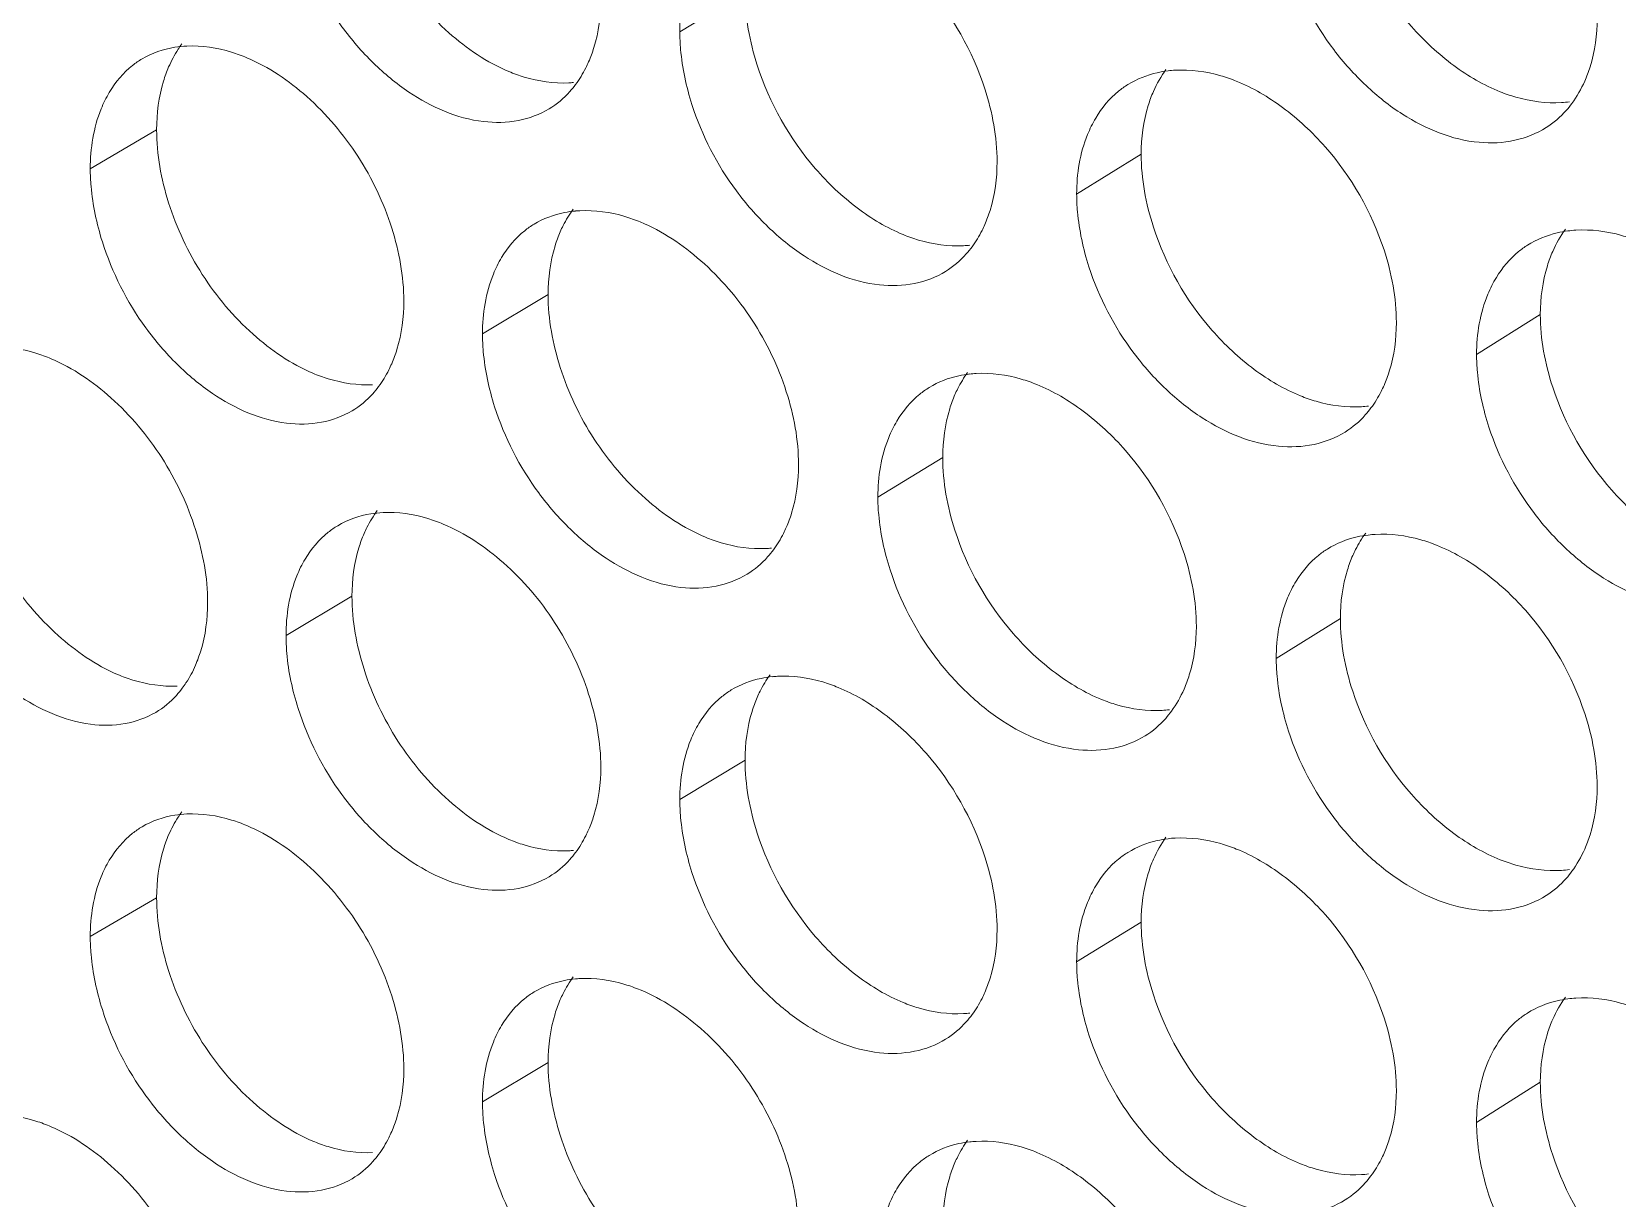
# Model space of a CAD drawing. Header units: millimetres. Extents: x 1177 to 4147, y 93 to 2194.
# Drawn here: x 2615.09 to 2631.35, y 960.98 to 972.95 of the extents above; entities that cross this region are included whole.
import ezdxf

# ---------------------------------------------------------------- set-up
doc = ezdxf.new("R2010")
doc.units = ezdxf.units.MM
doc.header["$LTSCALE"] = 0.1
doc.layers.get('0').update_dxf_attribs({"lineweight": 13})
doc.layers.add('标注', color=251, linetype='Continuous', lineweight=9)

# ---------------------------------------------------------------- blocks, each defined once
blk = doc.blocks.new('02')
at = {"layer": '标注'}
for p, q in [((4515.425, 981.77), (4514.47, 981.191)), ((4506.808, 979.755), (4505.836, 979.184)), ((4506.808, 979.755), (4505.836, 979.184)), ((4521.226, 979.396), (4520.281, 978.814)), ((4512.541, 977.341), (4511.58, 976.765)), ((4512.541, 977.341), (4511.58, 976.765)), ((4527.071, 977.05), (4526.138, 976.463)), ((4518.32, 974.954), (4517.37, 974.374)), ((4518.32, 974.954), (4517.37, 974.374)), ((4509.669, 972.92), (4508.703, 972.346)), ((4524.143, 972.595), (4523.204, 972.01)), ((4524.143, 972.595), (4523.204, 972.01)), ((4515.425, 970.52), (4514.47, 969.941)), ((4506.808, 968.505), (4505.836, 967.934)), ((4521.226, 968.146), (4520.281, 967.564)), ((4512.541, 966.091), (4511.58, 965.515)), ((4527.071, 965.8), (4526.138, 965.213))]:
    blk.add_line(p, q, dxfattribs=at)
for centre, radius, start, end in [((4521.82, 978.951), 1.68, 93.2591, 96.8777), ((4512.763, 982.08), 1.64, 272.8765, 275.2009), ((4527.279, 981.84), 1.689, 273.4759, 277.4824), ((4513.09, 976.918), 1.654, 92.9003, 95.1818), ((4513.09, 976.918), 1.654, 92.9003, 95.1818), ((4527.696, 976.584), 1.703, 93.4995, 97.4403), ((4518.536, 979.711), 1.657, 273.1165, 276.3409), ((4518.899, 974.516), 1.671, 93.1402, 96.3143), ((4518.899, 974.516), 1.671, 93.1402, 96.3143), ((4524.353, 977.376), 1.681, 273.3584, 276.8634), ((4524.753, 972.135), 1.695, 93.382, 96.8256), ((4524.753, 972.135), 1.695, 93.382, 96.8256), ((4515.644, 975.267), 1.649, 272.9969, 275.7719), ((4515.644, 975.267), 1.649, 272.9969, 275.7719), ((4515.989, 970.089), 1.662, 93.0207, 95.749), ((4521.439, 972.912), 1.666, 273.2354, 276.9082), ((4521.439, 972.912), 1.666, 273.2354, 276.9082), ((4512.763, 970.83), 1.64, 272.8765, 275.2009), ((4521.82, 967.701), 1.68, 93.2591, 96.8777), ((4527.279, 970.59), 1.689, 273.4759, 277.4824), ((4527.279, 970.59), 1.689, 273.4759, 277.4824), ((4513.09, 965.668), 1.654, 92.9003, 95.1818), ((4527.696, 965.334), 1.703, 93.4995, 97.4403), ((4518.536, 968.461), 1.657, 273.1165, 276.3409), ((4518.899, 963.266), 1.671, 93.1402, 96.3143), ((4524.353, 966.126), 1.681, 273.3584, 276.8634)]:
    blk.add_arc(centre, radius, start, end, dxfattribs=at)
for points, knots in [([(4509.669, 984.17), (4509.669, 983.809), (4509.808, 983.06), (4510.296, 982.026), (4511.027, 981.164), (4511.644, 980.743), (4511.966, 980.608)], [0, 0, 0, 0, 0.243882, 0.505596, 0.764283, 1, 1, 1, 1]), ([(4524.143, 983.845), (4524.143, 983.484), (4524.32, 982.546), (4524.944, 981.454), (4525.769, 980.686), (4526.243, 980.407), (4526.485, 980.31)], [0, 0, 0, 0, 0.243267, 0.6339, 0.824316, 1, 1, 1, 1]), ([(4519.116, 979.287), (4519.116, 979.648), (4518.939, 980.587), (4518.318, 981.681), (4517.499, 982.454), (4517.029, 982.737), (4516.789, 982.835)], [0, 0, 0, 0, 0.243452, 0.63453, 0.824864, 1, 1, 1, 1]), ([(4508.88, 982.528), (4509.023, 982.078), (4509.35, 981.433), (4509.962, 980.727), (4510.615, 980.183), (4511.366, 979.848), (4512.099, 979.862), (4512.418, 979.979), (4512.556, 980.062)], [0, 0, 0, 0, 0.285826, 0.427621, 0.562871, 0.799523, 0.902937, 1, 1, 1, 1]), ([(4514.748, 982.307), (4514.702, 982.23), (4514.532, 981.882), (4514.47, 981.487), (4514.47, 981.191)], [0, 0, 0, 0, 0.232969, 1, 1, 1, 1]), ([(4523.385, 982.194), (4523.532, 981.741), (4523.869, 981.095), (4524.5, 980.395), (4525.173, 979.857), (4525.946, 979.537), (4526.693, 979.571), (4527.017, 979.698), (4527.156, 979.786)], [0, 0, 0, 0, 0.283814, 0.425007, 0.559995, 0.797345, 0.901745, 1, 1, 1, 1]), ([(4515.425, 981.77), (4515.425, 981.409), (4515.6, 980.47), (4516.216, 979.374), (4517.032, 978.6), (4517.5, 978.317), (4517.74, 978.219)], [0, 0, 0, 0, 0.243755, 0.63494, 0.825083, 1, 1, 1, 1]), ([(4513.134, 980.751), (4513.164, 980.818), (4513.272, 981.113), (4513.313, 981.431), (4513.313, 981.67)], [0, 0, 0, 0, 0.235903, 1, 1, 1, 1]), ([(4527.721, 980.467), (4527.752, 980.535), (4527.861, 980.83), (4527.903, 981.148), (4527.903, 981.388)], [0, 0, 0, 0, 0.236641, 1, 1, 1, 1]), ([(4514.47, 981.191), (4514.47, 981.105), (4514.487, 980.743), (4514.564, 980.386), (4514.648, 980.124)], [0, 0, 0, 0, 0.239271, 1, 1, 1, 1]), ([(4506.595, 980.794), (4506.547, 980.765), (4506.356, 980.635), (4506.204, 980.452), (4506.115, 980.303)], [0, 0, 0, 0, 0.245038, 1, 1, 1, 1]), ([(4506.595, 980.794), (4506.547, 980.765), (4506.356, 980.635), (4506.204, 980.452), (4506.115, 980.303)], [0, 0, 0, 0, 0.245038, 1, 1, 1, 1]), ([(4507.251, 980.981), (4507.192, 980.978), (4506.965, 980.956), (4506.741, 980.88), (4506.595, 980.794)], [0, 0, 0, 0, 0.258729, 1, 1, 1, 1]), ([(4507.251, 980.981), (4507.192, 980.978), (4506.965, 980.956), (4506.741, 980.88), (4506.595, 980.794)], [0, 0, 0, 0, 0.258729, 1, 1, 1, 1]), ([(4507.178, 981.013), (4507.159, 980.987), (4507.084, 980.881), (4507.023, 980.765), (4506.984, 980.675)], [0, 0, 0, 0, 0.244083, 1, 1, 1, 1]), ([(4507.178, 981.013), (4507.159, 980.987), (4507.084, 980.881), (4507.023, 980.765), (4506.984, 980.675)], [0, 0, 0, 0, 0.244083, 1, 1, 1, 1]), ([(4508.128, 980.811), (4508.055, 980.842), (4507.774, 980.945), (4507.471, 980.991), (4507.251, 980.981)], [0, 0, 0, 0, 0.26624, 1, 1, 1, 1]), ([(4508.128, 980.811), (4508.055, 980.842), (4507.774, 980.945), (4507.471, 980.991), (4507.251, 980.981)], [0, 0, 0, 0, 0.26624, 1, 1, 1, 1]), ([(4510.428, 977.247), (4510.428, 977.608), (4510.288, 978.357), (4509.799, 979.391), (4509.067, 980.253), (4508.45, 980.676), (4508.128, 980.811)], [0, 0, 0, 0, 0.243745, 0.505466, 0.764291, 1, 1, 1, 1]), ([(4510.428, 977.247), (4510.428, 977.608), (4510.288, 978.357), (4509.799, 979.391), (4509.067, 980.253), (4508.45, 980.676), (4508.128, 980.811)], [0, 0, 0, 0, 0.243745, 0.505466, 0.764291, 1, 1, 1, 1]), ([(4506.984, 980.675), (4506.955, 980.607), (4506.848, 980.312), (4506.808, 979.995), (4506.808, 979.755)], [0, 0, 0, 0, 0.235516, 1, 1, 1, 1]), ([(4506.984, 980.675), (4506.955, 980.607), (4506.848, 980.312), (4506.808, 979.995), (4506.808, 979.755)], [0, 0, 0, 0, 0.235516, 1, 1, 1, 1]), ([(4511.966, 980.608), (4512.039, 980.578), (4512.321, 980.476), (4512.625, 980.431), (4512.845, 980.442)], [0, 0, 0, 0, 0.265834, 1, 1, 1, 1]), ([(4512.944, 980.418), (4513, 980.495), (4513.067, 980.605), (4513.121, 980.72), (4513.134, 980.751)], [0, 0, 0, 0, 0.743715, 1, 1, 1, 1]), ([(4521.619, 980.618), (4521.566, 980.612), (4521.361, 980.577), (4521.163, 980.499), (4521.032, 980.418)], [0, 0, 0, 0, 0.256832, 1, 1, 1, 1]), ([(4522.619, 980.468), (4522.544, 980.498), (4522.257, 980.598), (4521.947, 980.64), (4521.724, 980.628)], [0, 0, 0, 0, 0.26544, 1, 1, 1, 1]), ([(4512.556, 980.062), (4512.668, 980.13), (4512.806, 980.245), (4512.917, 980.382), (4512.944, 980.418)], [0, 0, 0, 0, 0.744496, 1, 1, 1, 1]), ([(4521.032, 980.418), (4520.984, 980.389), (4520.798, 980.256), (4520.648, 980.075), (4520.56, 979.927)], [0, 0, 0, 0, 0.245581, 1, 1, 1, 1]), ([(4524.963, 976.931), (4524.963, 977.291), (4524.785, 978.23), (4524.159, 979.322), (4523.334, 980.091), (4522.86, 980.371), (4522.619, 980.468)], [0, 0, 0, 0, 0.243126, 0.633835, 0.824352, 1, 1, 1, 1]), ([(4506.115, 980.303), (4506.069, 980.226), (4505.898, 979.877), (4505.836, 979.481), (4505.836, 979.184)], [0, 0, 0, 0, 0.232263, 1, 1, 1, 1]), ([(4506.115, 980.303), (4506.069, 980.226), (4505.898, 979.877), (4505.836, 979.481), (4505.836, 979.184)], [0, 0, 0, 0, 0.232263, 1, 1, 1, 1]), ([(4514.648, 980.124), (4514.793, 979.673), (4515.124, 979.027), (4515.744, 978.324), (4516.404, 977.782), (4517.165, 977.453), (4517.903, 977.475), (4518.224, 977.596), (4518.362, 977.681)], [0, 0, 0, 0, 0.285015, 0.426566, 0.56171, 0.798641, 0.902454, 1, 1, 1, 1]), ([(4521.406, 980.318), (4521.376, 980.25), (4521.267, 979.954), (4521.226, 979.636), (4521.226, 979.396)], [0, 0, 0, 0, 0.236256, 1, 1, 1, 1]), ([(4526.485, 980.31), (4526.56, 980.281), (4526.848, 980.182), (4527.158, 980.141), (4527.381, 980.154)], [0, 0, 0, 0, 0.265051, 1, 1, 1, 1]), ([(4527.156, 979.786), (4527.265, 979.855), (4527.399, 979.97), (4527.507, 980.105), (4527.534, 980.141)], [0, 0, 0, 0, 0.745148, 1, 1, 1, 1]), ([(4520.56, 979.927), (4520.514, 979.849), (4520.344, 979.502), (4520.281, 979.109), (4520.281, 978.814)], [0, 0, 0, 0, 0.233434, 1, 1, 1, 1]), ([(4506.808, 979.755), (4506.808, 979.394), (4506.946, 978.645), (4507.432, 977.611), (4508.16, 976.747), (4508.775, 976.324), (4509.096, 976.188)], [0, 0, 0, 0, 0.24405, 0.505923, 0.764587, 1, 1, 1, 1]), ([(4506.808, 979.755), (4506.808, 979.394), (4506.946, 978.645), (4507.432, 977.611), (4508.16, 976.747), (4508.775, 976.324), (4509.096, 976.188)], [0, 0, 0, 0, 0.24405, 0.505923, 0.764587, 1, 1, 1, 1]), ([(4505.836, 979.184), (4505.836, 979.097), (4505.853, 978.736), (4505.93, 978.378), (4506.013, 978.115)], [0, 0, 0, 0, 0.239158, 1, 1, 1, 1]), ([(4505.836, 979.184), (4505.836, 979.097), (4505.853, 978.736), (4505.93, 978.378), (4506.013, 978.115)], [0, 0, 0, 0, 0.239158, 1, 1, 1, 1]), ([(4518.936, 978.366), (4518.965, 978.434), (4519.074, 978.729), (4519.116, 979.047), (4519.116, 979.287)], [0, 0, 0, 0, 0.236199, 1, 1, 1, 1]), ([(4521.226, 979.396), (4521.226, 979.036), (4521.402, 978.097), (4522.024, 977.004), (4522.845, 976.233), (4523.318, 975.953), (4523.559, 975.856)], [0, 0, 0, 0, 0.243429, 0.634245, 0.824571, 1, 1, 1, 1]), ([(4520.281, 978.814), (4520.281, 978.727), (4520.299, 978.366), (4520.377, 978.009), (4520.461, 977.747)], [0, 0, 0, 0, 0.239348, 1, 1, 1, 1]), ([(4512.941, 978.565), (4512.887, 978.56), (4512.676, 978.53), (4512.472, 978.454), (4512.336, 978.373)], [0, 0, 0, 0, 0.257466, 1, 1, 1, 1]), ([(4512.941, 978.565), (4512.887, 978.56), (4512.676, 978.53), (4512.472, 978.454), (4512.336, 978.373)], [0, 0, 0, 0, 0.257466, 1, 1, 1, 1]), ([(4512.909, 978.593), (4512.852, 978.517), (4512.786, 978.407), (4512.732, 978.292), (4512.719, 978.262)], [0, 0, 0, 0, 0.743694, 1, 1, 1, 1]), ([(4512.909, 978.593), (4512.852, 978.517), (4512.786, 978.407), (4512.732, 978.292), (4512.719, 978.262)], [0, 0, 0, 0, 0.743694, 1, 1, 1, 1]), ([(4513.891, 978.404), (4513.817, 978.434), (4513.533, 978.536), (4513.228, 978.581), (4513.007, 978.569)], [0, 0, 0, 0, 0.265915, 1, 1, 1, 1]), ([(4513.891, 978.404), (4513.817, 978.434), (4513.533, 978.536), (4513.228, 978.581), (4513.007, 978.569)], [0, 0, 0, 0, 0.265915, 1, 1, 1, 1]), ([(4512.336, 978.373), (4512.288, 978.344), (4512.099, 978.213), (4511.948, 978.031), (4511.859, 977.882)], [0, 0, 0, 0, 0.245262, 1, 1, 1, 1]), ([(4512.336, 978.373), (4512.288, 978.344), (4512.099, 978.213), (4511.948, 978.031), (4511.859, 977.882)], [0, 0, 0, 0, 0.245262, 1, 1, 1, 1]), ([(4512.719, 978.262), (4512.69, 978.194), (4512.582, 977.899), (4512.541, 977.581), (4512.541, 977.341)], [0, 0, 0, 0, 0.235813, 1, 1, 1, 1]), ([(4512.719, 978.262), (4512.69, 978.194), (4512.582, 977.899), (4512.541, 977.581), (4512.541, 977.341)], [0, 0, 0, 0, 0.235813, 1, 1, 1, 1]), ([(4516.208, 974.85), (4516.208, 975.211), (4516.067, 975.96), (4515.574, 976.991), (4514.836, 977.851), (4514.214, 978.27), (4513.891, 978.404)], [0, 0, 0, 0, 0.243409, 0.504813, 0.763684, 1, 1, 1, 1]), ([(4516.208, 974.85), (4516.208, 975.211), (4516.067, 975.96), (4515.574, 976.991), (4514.836, 977.851), (4514.214, 978.27), (4513.891, 978.404)], [0, 0, 0, 0, 0.243409, 0.504813, 0.763684, 1, 1, 1, 1]), ([(4518.75, 978.041), (4518.805, 978.116), (4518.87, 978.224), (4518.923, 978.337), (4518.936, 978.366)], [0, 0, 0, 0, 0.744058, 1, 1, 1, 1]), ([(4527.475, 978.273), (4527.422, 978.266), (4527.215, 978.229), (4527.016, 978.148), (4526.884, 978.065)], [0, 0, 0, 0, 0.256726, 1, 1, 1, 1]), ([(4528.493, 978.129), (4528.417, 978.159), (4528.127, 978.257), (4527.816, 978.298), (4527.592, 978.284)], [0, 0, 0, 0, 0.265131, 1, 1, 1, 1]), ([(4506.013, 978.115), (4506.155, 977.665), (4506.48, 977.021), (4507.089, 976.314), (4507.737, 975.768), (4508.484, 975.431), (4509.215, 975.441), (4509.533, 975.556), (4509.67, 975.638)], [0, 0, 0, 0, 0.286235, 0.428153, 0.563457, 0.799968, 0.903181, 1, 1, 1, 1]), ([(4506.013, 978.115), (4506.155, 977.665), (4506.48, 977.021), (4507.089, 976.314), (4507.737, 975.768), (4508.484, 975.431), (4509.215, 975.441), (4509.533, 975.556), (4509.67, 975.638)], [0, 0, 0, 0, 0.286235, 0.428153, 0.563457, 0.799968, 0.903181, 1, 1, 1, 1]), ([(4517.74, 978.219), (4517.814, 978.188), (4518.098, 978.088), (4518.405, 978.044), (4518.626, 978.057)], [0, 0, 0, 0, 0.265516, 1, 1, 1, 1]), ([(4518.362, 977.681), (4518.475, 977.75), (4518.612, 977.867), (4518.723, 978.005), (4518.75, 978.041)], [0, 0, 0, 0, 0.744664, 1, 1, 1, 1]), ([(4526.884, 978.065), (4526.838, 978.036), (4526.659, 977.907), (4526.513, 977.733), (4526.427, 977.591)], [0, 0, 0, 0, 0.246012, 1, 1, 1, 1]), ([(4511.859, 977.882), (4511.813, 977.805), (4511.643, 977.457), (4511.58, 977.062), (4511.58, 976.765)], [0, 0, 0, 0, 0.232735, 1, 1, 1, 1]), ([(4511.859, 977.882), (4511.813, 977.805), (4511.643, 977.457), (4511.58, 977.062), (4511.58, 976.765)], [0, 0, 0, 0, 0.232735, 1, 1, 1, 1]), ([(4527.253, 977.973), (4527.223, 977.904), (4527.113, 977.609), (4527.071, 977.29), (4527.071, 977.05)], [0, 0, 0, 0, 0.236551, 1, 1, 1, 1]), ([(4520.461, 977.747), (4520.608, 977.295), (4520.943, 976.649), (4521.57, 975.947), (4522.239, 975.408), (4523.008, 975.086), (4523.752, 975.116), (4524.075, 975.241), (4524.214, 975.327)], [0, 0, 0, 0, 0.284212, 0.425524, 0.560563, 0.797774, 0.901979, 1, 1, 1, 1]), ([(4526.427, 977.591), (4526.379, 977.513), (4526.203, 977.163), (4526.138, 976.763), (4526.138, 976.463)], [0, 0, 0, 0, 0.233654, 1, 1, 1, 1]), ([(4512.541, 977.341), (4512.541, 976.98), (4512.681, 976.232), (4513.171, 975.199), (4513.905, 974.338), (4514.524, 973.919), (4514.847, 973.785)], [0, 0, 0, 0, 0.243714, 0.505271, 0.763981, 1, 1, 1, 1]), ([(4512.541, 977.341), (4512.541, 976.98), (4512.681, 976.232), (4513.171, 975.199), (4513.905, 974.338), (4514.524, 973.919), (4514.847, 973.785)], [0, 0, 0, 0, 0.243714, 0.505271, 0.763981, 1, 1, 1, 1]), ([(4510.25, 976.328), (4510.28, 976.396), (4510.387, 976.69), (4510.428, 977.008), (4510.428, 977.247)], [0, 0, 0, 0, 0.235754, 1, 1, 1, 1]), ([(4510.25, 976.328), (4510.28, 976.396), (4510.387, 976.69), (4510.428, 977.008), (4510.428, 977.247)], [0, 0, 0, 0, 0.235754, 1, 1, 1, 1]), ([(4524.782, 976.01), (4524.812, 976.078), (4524.921, 976.373), (4524.963, 976.691), (4524.963, 976.931)], [0, 0, 0, 0, 0.236494, 1, 1, 1, 1]), ([(4527.071, 977.05), (4527.071, 976.69), (4527.249, 975.752), (4527.876, 974.66), (4528.704, 973.895), (4529.179, 973.617), (4529.422, 973.521)], [0, 0, 0, 0, 0.243106, 0.633556, 0.824063, 1, 1, 1, 1]), ([(4511.58, 976.765), (4511.58, 976.679), (4511.597, 976.317), (4511.675, 975.96), (4511.758, 975.698)], [0, 0, 0, 0, 0.239233, 1, 1, 1, 1]), ([(4511.58, 976.765), (4511.58, 976.679), (4511.597, 976.317), (4511.675, 975.96), (4511.758, 975.698)], [0, 0, 0, 0, 0.239233, 1, 1, 1, 1]), ([(4505.264, 976.4), (4505.191, 976.431), (4504.912, 976.535), (4504.609, 976.582), (4504.391, 976.572)], [0, 0, 0, 0, 0.266406, 1, 1, 1, 1]), ([(4507.555, 972.831), (4507.555, 973.192), (4507.415, 973.941), (4506.928, 974.975), (4506.199, 975.84), (4505.585, 976.264), (4505.264, 976.4)], [0, 0, 0, 0, 0.243914, 0.505794, 0.764596, 1, 1, 1, 1]), ([(4526.138, 976.463), (4526.138, 976.377), (4526.155, 976.016), (4526.234, 975.659), (4526.319, 975.397)], [0, 0, 0, 0, 0.239426, 1, 1, 1, 1]), ([(4509.096, 976.188), (4509.169, 976.158), (4509.449, 976.055), (4509.753, 976.009), (4509.971, 976.02)], [0, 0, 0, 0, 0.265996, 1, 1, 1, 1]), ([(4509.096, 976.188), (4509.169, 976.158), (4509.449, 976.055), (4509.753, 976.009), (4509.971, 976.02)], [0, 0, 0, 0, 0.265996, 1, 1, 1, 1]), ([(4510.058, 975.992), (4510.115, 976.069), (4510.183, 976.18), (4510.237, 976.297), (4510.25, 976.328)], [0, 0, 0, 0, 0.74354, 1, 1, 1, 1]), ([(4510.058, 975.992), (4510.115, 976.069), (4510.183, 976.18), (4510.237, 976.297), (4510.25, 976.328)], [0, 0, 0, 0, 0.74354, 1, 1, 1, 1]), ([(4518.715, 976.177), (4518.662, 976.171), (4518.455, 976.138), (4518.255, 976.061), (4518.122, 975.98)], [0, 0, 0, 0, 0.257038, 1, 1, 1, 1]), ([(4518.715, 976.177), (4518.662, 976.171), (4518.455, 976.138), (4518.255, 976.061), (4518.122, 975.98)], [0, 0, 0, 0, 0.257038, 1, 1, 1, 1]), ([(4518.684, 976.2), (4518.63, 976.125), (4518.565, 976.018), (4518.512, 975.905), (4518.499, 975.876)], [0, 0, 0, 0, 0.744038, 1, 1, 1, 1]), ([(4518.684, 976.2), (4518.63, 976.125), (4518.565, 976.018), (4518.512, 975.905), (4518.499, 975.876)], [0, 0, 0, 0, 0.744038, 1, 1, 1, 1]), ([(4519.698, 976.023), (4519.624, 976.053), (4519.338, 976.154), (4519.03, 976.197), (4518.807, 976.185)], [0, 0, 0, 0, 0.265596, 1, 1, 1, 1]), ([(4519.698, 976.023), (4519.624, 976.053), (4519.338, 976.154), (4519.03, 976.197), (4518.807, 976.185)], [0, 0, 0, 0, 0.265596, 1, 1, 1, 1]), ([(4509.67, 975.638), (4509.782, 975.705), (4509.92, 975.82), (4510.031, 975.956), (4510.058, 975.992)], [0, 0, 0, 0, 0.744409, 1, 1, 1, 1]), ([(4509.67, 975.638), (4509.782, 975.705), (4509.92, 975.82), (4510.031, 975.956), (4510.058, 975.992)], [0, 0, 0, 0, 0.744409, 1, 1, 1, 1]), ([(4518.122, 975.98), (4518.074, 975.95), (4517.887, 975.818), (4517.737, 975.637), (4517.649, 975.488)], [0, 0, 0, 0, 0.245477, 1, 1, 1, 1]), ([(4518.122, 975.98), (4518.074, 975.95), (4517.887, 975.818), (4517.737, 975.637), (4517.649, 975.488)], [0, 0, 0, 0, 0.245477, 1, 1, 1, 1]), ([(4522.034, 972.48), (4522.034, 972.841), (4521.856, 973.78), (4521.233, 974.873), (4520.411, 975.644), (4519.939, 975.925), (4519.698, 976.023)], [0, 0, 0, 0, 0.243289, 0.634182, 0.824608, 1, 1, 1, 1]), ([(4522.034, 972.48), (4522.034, 972.841), (4521.856, 973.78), (4521.233, 974.873), (4520.411, 975.644), (4519.939, 975.925), (4519.698, 976.023)], [0, 0, 0, 0, 0.243289, 0.634182, 0.824608, 1, 1, 1, 1]), ([(4524.591, 975.679), (4524.647, 975.755), (4524.714, 975.864), (4524.769, 975.98), (4524.782, 976.01)], [0, 0, 0, 0, 0.744156, 1, 1, 1, 1]), ([(4511.758, 975.698), (4511.902, 975.247), (4512.231, 974.602), (4512.847, 973.897), (4513.504, 973.354), (4514.26, 973.022), (4514.996, 973.04), (4515.316, 973.159), (4515.454, 973.243)], [0, 0, 0, 0, 0.28542, 0.427092, 0.562289, 0.79908, 0.902694, 1, 1, 1, 1]), ([(4511.758, 975.698), (4511.902, 975.247), (4512.231, 974.602), (4512.847, 973.897), (4513.504, 973.354), (4514.26, 973.022), (4514.996, 973.04), (4515.316, 973.159), (4515.454, 973.243)], [0, 0, 0, 0, 0.28542, 0.427092, 0.562289, 0.79908, 0.902694, 1, 1, 1, 1]), ([(4518.499, 975.876), (4518.469, 975.808), (4518.361, 975.512), (4518.32, 975.194), (4518.32, 974.954)], [0, 0, 0, 0, 0.236109, 1, 1, 1, 1]), ([(4518.499, 975.876), (4518.469, 975.808), (4518.361, 975.512), (4518.32, 975.194), (4518.32, 974.954)], [0, 0, 0, 0, 0.236109, 1, 1, 1, 1]), ([(4523.559, 975.856), (4523.633, 975.826), (4523.92, 975.727), (4524.229, 975.685), (4524.452, 975.698)], [0, 0, 0, 0, 0.265204, 1, 1, 1, 1]), ([(4517.649, 975.488), (4517.603, 975.411), (4517.433, 975.064), (4517.37, 974.67), (4517.37, 974.374)], [0, 0, 0, 0, 0.233202, 1, 1, 1, 1]), ([(4517.649, 975.488), (4517.603, 975.411), (4517.433, 975.064), (4517.37, 974.67), (4517.37, 974.374)], [0, 0, 0, 0, 0.233202, 1, 1, 1, 1]), ([(4524.214, 975.327), (4524.323, 975.395), (4524.456, 975.51), (4524.565, 975.644), (4524.591, 975.679)], [0, 0, 0, 0, 0.745099, 1, 1, 1, 1]), ([(4503.958, 975.347), (4503.958, 974.986), (4504.096, 974.237), (4504.579, 973.202), (4505.304, 972.336), (4505.917, 971.911), (4506.237, 971.775)], [0, 0, 0, 0, 0.244219, 0.506251, 0.764892, 1, 1, 1, 1]), ([(4526.319, 975.397), (4526.467, 974.945), (4526.807, 974.298), (4527.441, 973.599), (4528.118, 973.062), (4528.895, 972.746), (4529.645, 972.784), (4529.97, 972.913), (4530.11, 973.002)], [0, 0, 0, 0, 0.283418, 0.424493, 0.559431, 0.79692, 0.901513, 1, 1, 1, 1]), ([(4516.029, 973.93), (4516.059, 973.998), (4516.167, 974.293), (4516.208, 974.61), (4516.208, 974.85)], [0, 0, 0, 0, 0.236051, 1, 1, 1, 1]), ([(4516.029, 973.93), (4516.059, 973.998), (4516.167, 974.293), (4516.208, 974.61), (4516.208, 974.85)], [0, 0, 0, 0, 0.236051, 1, 1, 1, 1]), ([(4518.32, 974.954), (4518.32, 974.594), (4518.495, 973.655), (4519.114, 972.56), (4519.933, 971.788), (4520.403, 971.507), (4520.644, 971.409)], [0, 0, 0, 0, 0.243591, 0.634592, 0.824826, 1, 1, 1, 1]), ([(4518.32, 974.954), (4518.32, 974.594), (4518.495, 973.655), (4519.114, 972.56), (4519.933, 971.788), (4520.403, 971.507), (4520.644, 971.409)], [0, 0, 0, 0, 0.243591, 0.634592, 0.824826, 1, 1, 1, 1]), ([(4517.37, 974.374), (4517.37, 974.287), (4517.387, 973.926), (4517.465, 973.569), (4517.549, 973.307)], [0, 0, 0, 0, 0.23931, 1, 1, 1, 1]), ([(4517.37, 974.374), (4517.37, 974.287), (4517.387, 973.926), (4517.465, 973.569), (4517.549, 973.307)], [0, 0, 0, 0, 0.23931, 1, 1, 1, 1]), ([(4510.123, 974.147), (4510.064, 974.144), (4509.833, 974.121), (4509.608, 974.043), (4509.46, 973.955)], [0, 0, 0, 0, 0.258753, 1, 1, 1, 1]), ([(4510.038, 974.175), (4509.981, 974.098), (4509.913, 973.987), (4509.859, 973.87), (4509.846, 973.84)], [0, 0, 0, 0, 0.74352, 1, 1, 1, 1]), ([(4511.004, 973.979), (4510.93, 974.01), (4510.648, 974.112), (4510.343, 974.158), (4510.123, 974.147)], [0, 0, 0, 0, 0.266077, 1, 1, 1, 1]), ([(4509.46, 973.955), (4509.412, 973.926), (4509.222, 973.795), (4509.07, 973.613), (4508.981, 973.464)], [0, 0, 0, 0, 0.245151, 1, 1, 1, 1]), ([(4509.846, 973.84), (4509.817, 973.772), (4509.709, 973.477), (4509.669, 973.16), (4509.669, 972.92)], [0, 0, 0, 0, 0.235665, 1, 1, 1, 1]), ([(4513.313, 970.42), (4513.313, 970.781), (4513.172, 971.53), (4512.681, 972.563), (4511.946, 973.424), (4511.327, 973.844), (4511.004, 973.979)], [0, 0, 0, 0, 0.243576, 0.505139, 0.763987, 1, 1, 1, 1]), ([(4515.841, 973.601), (4515.897, 973.677), (4515.963, 973.786), (4516.016, 973.9), (4516.029, 973.93)], [0, 0, 0, 0, 0.743887, 1, 1, 1, 1]), ([(4515.841, 973.601), (4515.897, 973.677), (4515.963, 973.786), (4516.016, 973.9), (4516.029, 973.93)], [0, 0, 0, 0, 0.743887, 1, 1, 1, 1]), ([(4524.514, 973.847), (4524.458, 973.771), (4524.391, 973.662), (4524.337, 973.546), (4524.324, 973.517)], [0, 0, 0, 0, 0.744132, 1, 1, 1, 1]), ([(4524.514, 973.847), (4524.458, 973.771), (4524.391, 973.662), (4524.337, 973.546), (4524.324, 973.517)], [0, 0, 0, 0, 0.744132, 1, 1, 1, 1]), ([(4525.55, 973.67), (4525.475, 973.7), (4525.187, 973.799), (4524.876, 973.841), (4524.653, 973.827)], [0, 0, 0, 0, 0.265285, 1, 1, 1, 1]), ([(4525.55, 973.67), (4525.475, 973.7), (4525.187, 973.799), (4524.876, 973.841), (4524.653, 973.827)], [0, 0, 0, 0, 0.265285, 1, 1, 1, 1]), ([(4503.157, 973.709), (4503.298, 973.26), (4503.621, 972.615), (4504.227, 971.908), (4504.871, 971.361), (4505.614, 971.021), (4506.341, 971.027), (4506.658, 971.14), (4506.795, 971.22)], [0, 0, 0, 0, 0.286646, 0.428688, 0.564047, 0.800418, 0.903427, 1, 1, 1, 1]), ([(4514.847, 973.785), (4514.921, 973.755), (4515.204, 973.653), (4515.51, 973.609), (4515.73, 973.621)], [0, 0, 0, 0, 0.265674, 1, 1, 1, 1]), ([(4514.847, 973.785), (4514.921, 973.755), (4515.204, 973.653), (4515.51, 973.609), (4515.73, 973.621)], [0, 0, 0, 0, 0.265674, 1, 1, 1, 1]), ([(4515.454, 973.243), (4515.566, 973.311), (4515.703, 973.428), (4515.814, 973.565), (4515.841, 973.601)], [0, 0, 0, 0, 0.744581, 1, 1, 1, 1]), ([(4515.454, 973.243), (4515.566, 973.311), (4515.703, 973.428), (4515.814, 973.565), (4515.841, 973.601)], [0, 0, 0, 0, 0.744581, 1, 1, 1, 1]), ([(4523.953, 973.613), (4523.907, 973.584), (4523.727, 973.456), (4523.581, 973.283), (4523.494, 973.141)], [0, 0, 0, 0, 0.245938, 1, 1, 1, 1]), ([(4523.953, 973.613), (4523.907, 973.584), (4523.727, 973.456), (4523.581, 973.283), (4523.494, 973.141)], [0, 0, 0, 0, 0.245938, 1, 1, 1, 1]), ([(4524.551, 973.818), (4524.497, 973.812), (4524.288, 973.776), (4524.086, 973.697), (4523.953, 973.613)], [0, 0, 0, 0, 0.256955, 1, 1, 1, 1]), ([(4524.551, 973.818), (4524.497, 973.812), (4524.288, 973.776), (4524.086, 973.697), (4523.953, 973.613)], [0, 0, 0, 0, 0.256955, 1, 1, 1, 1]), ([(4527.903, 970.138), (4527.903, 970.499), (4527.725, 971.438), (4527.096, 972.528), (4526.268, 973.295), (4525.793, 973.573), (4525.55, 973.67)], [0, 0, 0, 0, 0.242965, 0.633489, 0.824097, 1, 1, 1, 1]), ([(4527.903, 970.138), (4527.903, 970.499), (4527.725, 971.438), (4527.096, 972.528), (4526.268, 973.295), (4525.793, 973.573), (4525.55, 973.67)], [0, 0, 0, 0, 0.242965, 0.633489, 0.824097, 1, 1, 1, 1]), ([(4508.981, 973.464), (4508.935, 973.387), (4508.765, 973.038), (4508.703, 972.643), (4508.703, 972.346)], [0, 0, 0, 0, 0.2325, 1, 1, 1, 1]), ([(4524.324, 973.517), (4524.294, 973.449), (4524.185, 973.153), (4524.143, 972.835), (4524.143, 972.595)], [0, 0, 0, 0, 0.236404, 1, 1, 1, 1]), ([(4524.324, 973.517), (4524.294, 973.449), (4524.185, 973.153), (4524.143, 972.835), (4524.143, 972.595)], [0, 0, 0, 0, 0.236404, 1, 1, 1, 1]), ([(4517.549, 973.307), (4517.695, 972.856), (4518.028, 972.21), (4518.651, 971.507), (4519.316, 970.966), (4520.081, 970.641), (4520.822, 970.667), (4521.144, 970.79), (4521.283, 970.876)], [0, 0, 0, 0, 0.284613, 0.426043, 0.561135, 0.798206, 0.902216, 1, 1, 1, 1]), ([(4517.549, 973.307), (4517.695, 972.856), (4518.028, 972.21), (4518.651, 971.507), (4519.316, 970.966), (4520.081, 970.641), (4520.822, 970.667), (4521.144, 970.79), (4521.283, 970.876)], [0, 0, 0, 0, 0.284613, 0.426043, 0.561135, 0.798206, 0.902216, 1, 1, 1, 1]), ([(4523.494, 973.141), (4523.447, 973.063), (4523.27, 972.712), (4523.204, 972.31), (4523.204, 972.01)], [0, 0, 0, 0, 0.233396, 1, 1, 1, 1]), ([(4523.494, 973.141), (4523.447, 973.063), (4523.27, 972.712), (4523.204, 972.31), (4523.204, 972.01)], [0, 0, 0, 0, 0.233396, 1, 1, 1, 1]), ([(4509.669, 972.92), (4509.669, 972.559), (4509.808, 971.81), (4510.296, 970.776), (4511.027, 969.914), (4511.644, 969.493), (4511.966, 969.358)], [0, 0, 0, 0, 0.243882, 0.505596, 0.764283, 1, 1, 1, 1]), ([(4507.378, 971.912), (4507.407, 971.98), (4507.514, 972.274), (4507.555, 972.591), (4507.555, 972.831)], [0, 0, 0, 0, 0.235606, 1, 1, 1, 1]), ([(4521.853, 971.56), (4521.883, 971.628), (4521.992, 971.923), (4522.034, 972.241), (4522.034, 972.48)], [0, 0, 0, 0, 0.236346, 1, 1, 1, 1]), ([(4521.853, 971.56), (4521.883, 971.628), (4521.992, 971.923), (4522.034, 972.241), (4522.034, 972.48)], [0, 0, 0, 0, 0.236346, 1, 1, 1, 1]), ([(4524.143, 972.595), (4524.143, 972.234), (4524.32, 971.296), (4524.944, 970.204), (4525.769, 969.436), (4526.243, 969.157), (4526.485, 969.06)], [0, 0, 0, 0, 0.243267, 0.6339, 0.824316, 1, 1, 1, 1]), ([(4524.143, 972.595), (4524.143, 972.234), (4524.32, 971.296), (4524.944, 970.204), (4525.769, 969.436), (4526.243, 969.157), (4526.485, 969.06)], [0, 0, 0, 0, 0.243267, 0.6339, 0.824316, 1, 1, 1, 1]), ([(4508.703, 972.346), (4508.703, 972.26), (4508.719, 971.898), (4508.797, 971.54), (4508.88, 971.278)], [0, 0, 0, 0, 0.239196, 1, 1, 1, 1]), ([(4523.204, 972.01), (4523.204, 971.923), (4523.221, 971.562), (4523.3, 971.205), (4523.385, 970.944)], [0, 0, 0, 0, 0.239387, 1, 1, 1, 1]), ([(4523.204, 972.01), (4523.204, 971.923), (4523.221, 971.562), (4523.3, 971.205), (4523.385, 970.944)], [0, 0, 0, 0, 0.239387, 1, 1, 1, 1]), ([(4506.237, 971.775), (4506.31, 971.744), (4506.589, 971.641), (4506.891, 971.595), (4507.109, 971.605)], [0, 0, 0, 0, 0.26616, 1, 1, 1, 1]), ([(4507.183, 971.573), (4507.202, 971.598), (4507.277, 971.705), (4507.339, 971.821), (4507.378, 971.912)], [0, 0, 0, 0, 0.244103, 1, 1, 1, 1]), ([(4515.823, 971.743), (4515.769, 971.737), (4515.56, 971.706), (4515.358, 971.629), (4515.224, 971.548)], [0, 0, 0, 0, 0.257249, 1, 1, 1, 1]), ([(4515.791, 971.768), (4515.735, 971.693), (4515.67, 971.584), (4515.616, 971.47), (4515.604, 971.44)], [0, 0, 0, 0, 0.743867, 1, 1, 1, 1]), ([(4516.789, 971.585), (4516.715, 971.615), (4516.43, 971.716), (4516.123, 971.76), (4515.901, 971.749)], [0, 0, 0, 0, 0.265755, 1, 1, 1, 1]), ([(4506.795, 971.22), (4506.907, 971.287), (4507.045, 971.401), (4507.156, 971.537), (4507.183, 971.573)], [0, 0, 0, 0, 0.744319, 1, 1, 1, 1]), ([(4515.224, 971.548), (4515.176, 971.519), (4514.988, 971.387), (4514.837, 971.206), (4514.748, 971.057)], [0, 0, 0, 0, 0.24537, 1, 1, 1, 1]), ([(4519.116, 968.037), (4519.116, 968.398), (4518.939, 969.337), (4518.318, 970.431), (4517.499, 971.204), (4517.029, 971.487), (4516.789, 971.585)], [0, 0, 0, 0, 0.243452, 0.63453, 0.824864, 1, 1, 1, 1]), ([(4508.88, 971.278), (4509.023, 970.828), (4509.35, 970.183), (4509.962, 969.477), (4510.615, 968.933), (4511.366, 968.598), (4512.099, 968.612), (4512.418, 968.729), (4512.556, 968.812)], [0, 0, 0, 0, 0.285826, 0.427621, 0.562871, 0.799523, 0.902937, 1, 1, 1, 1]), ([(4515.604, 971.44), (4515.574, 971.372), (4515.466, 971.077), (4515.425, 970.759), (4515.425, 970.52)], [0, 0, 0, 0, 0.235961, 1, 1, 1, 1]), ([(4520.644, 971.409), (4520.718, 971.379), (4521.004, 971.279), (4521.311, 971.236), (4521.533, 971.249)], [0, 0, 0, 0, 0.265359, 1, 1, 1, 1]), ([(4520.644, 971.409), (4520.718, 971.379), (4521.004, 971.279), (4521.311, 971.236), (4521.533, 971.249)], [0, 0, 0, 0, 0.265359, 1, 1, 1, 1]), ([(4514.748, 971.057), (4514.702, 970.98), (4514.532, 970.632), (4514.47, 970.237), (4514.47, 969.941)], [0, 0, 0, 0, 0.232969, 1, 1, 1, 1]), ([(4521.283, 970.876), (4521.395, 970.945), (4521.532, 971.063), (4521.643, 971.201), (4521.669, 971.238)], [0, 0, 0, 0, 0.744745, 1, 1, 1, 1]), ([(4521.283, 970.876), (4521.395, 970.945), (4521.532, 971.063), (4521.643, 971.201), (4521.669, 971.238)], [0, 0, 0, 0, 0.744745, 1, 1, 1, 1]), ([(4523.385, 970.944), (4523.532, 970.491), (4523.869, 969.845), (4524.5, 969.145), (4525.173, 968.607), (4525.946, 968.287), (4526.693, 968.321), (4527.017, 968.448), (4527.156, 968.536)], [0, 0, 0, 0, 0.283814, 0.425007, 0.559995, 0.797345, 0.901745, 1, 1, 1, 1]), ([(4523.385, 970.944), (4523.532, 970.491), (4523.869, 969.845), (4524.5, 969.145), (4525.173, 968.607), (4525.946, 968.287), (4526.693, 968.321), (4527.017, 968.448), (4527.156, 968.536)], [0, 0, 0, 0, 0.283814, 0.425007, 0.559995, 0.797345, 0.901745, 1, 1, 1, 1]), ([(4513.134, 969.501), (4513.164, 969.568), (4513.272, 969.863), (4513.313, 970.181), (4513.313, 970.42)], [0, 0, 0, 0, 0.235903, 1, 1, 1, 1]), ([(4515.425, 970.52), (4515.425, 970.159), (4515.6, 969.22), (4516.216, 968.124), (4517.032, 967.35), (4517.5, 967.067), (4517.74, 966.969)], [0, 0, 0, 0, 0.243755, 0.63494, 0.825083, 1, 1, 1, 1]), ([(4527.721, 969.217), (4527.752, 969.285), (4527.861, 969.58), (4527.903, 969.898), (4527.903, 970.138)], [0, 0, 0, 0, 0.236641, 1, 1, 1, 1]), ([(4527.721, 969.217), (4527.752, 969.285), (4527.861, 969.58), (4527.903, 969.898), (4527.903, 970.138)], [0, 0, 0, 0, 0.236641, 1, 1, 1, 1]), ([(4514.47, 969.941), (4514.47, 969.855), (4514.487, 969.493), (4514.564, 969.136), (4514.648, 968.874)], [0, 0, 0, 0, 0.239271, 1, 1, 1, 1]), ([(4507.251, 969.731), (4507.192, 969.728), (4506.965, 969.706), (4506.741, 969.63), (4506.595, 969.544)], [0, 0, 0, 0, 0.258729, 1, 1, 1, 1]), ([(4507.178, 969.763), (4507.159, 969.737), (4507.084, 969.631), (4507.023, 969.515), (4506.984, 969.425)], [0, 0, 0, 0, 0.244083, 1, 1, 1, 1]), ([(4508.128, 969.561), (4508.055, 969.592), (4507.774, 969.695), (4507.471, 969.741), (4507.251, 969.731)], [0, 0, 0, 0, 0.26624, 1, 1, 1, 1]), ([(4506.595, 969.544), (4506.547, 969.515), (4506.356, 969.385), (4506.204, 969.202), (4506.115, 969.053)], [0, 0, 0, 0, 0.245038, 1, 1, 1, 1]), ([(4506.984, 969.425), (4506.955, 969.357), (4506.848, 969.062), (4506.808, 968.745), (4506.808, 968.505)], [0, 0, 0, 0, 0.235516, 1, 1, 1, 1]), ([(4510.428, 965.997), (4510.428, 966.358), (4510.288, 967.107), (4509.799, 968.141), (4509.067, 969.003), (4508.45, 969.426), (4508.128, 969.561)], [0, 0, 0, 0, 0.243745, 0.505466, 0.764291, 1, 1, 1, 1]), ([(4512.944, 969.168), (4513, 969.245), (4513.067, 969.355), (4513.121, 969.47), (4513.134, 969.501)], [0, 0, 0, 0, 0.743715, 1, 1, 1, 1]), ([(4511.966, 969.358), (4512.039, 969.328), (4512.321, 969.226), (4512.625, 969.181), (4512.845, 969.192)], [0, 0, 0, 0, 0.265834, 1, 1, 1, 1]), ([(4521.619, 969.368), (4521.566, 969.362), (4521.361, 969.327), (4521.163, 969.249), (4521.032, 969.168)], [0, 0, 0, 0, 0.256832, 1, 1, 1, 1]), ([(4522.619, 969.218), (4522.544, 969.248), (4522.257, 969.348), (4521.947, 969.39), (4521.724, 969.378)], [0, 0, 0, 0, 0.26544, 1, 1, 1, 1]), ([(4524.963, 965.681), (4524.963, 966.041), (4524.785, 966.98), (4524.159, 968.072), (4523.334, 968.841), (4522.86, 969.121), (4522.619, 969.218)], [0, 0, 0, 0, 0.243126, 0.633835, 0.824352, 1, 1, 1, 1]), ([(4506.115, 969.053), (4506.069, 968.976), (4505.898, 968.627), (4505.836, 968.231), (4505.836, 967.934)], [0, 0, 0, 0, 0.232263, 1, 1, 1, 1]), ([(4512.556, 968.812), (4512.668, 968.88), (4512.806, 968.995), (4512.917, 969.132), (4512.944, 969.168)], [0, 0, 0, 0, 0.744496, 1, 1, 1, 1]), ([(4521.032, 969.168), (4520.984, 969.139), (4520.798, 969.006), (4520.648, 968.825), (4520.56, 968.677)], [0, 0, 0, 0, 0.245581, 1, 1, 1, 1]), ([(4521.406, 969.068), (4521.376, 969), (4521.267, 968.704), (4521.226, 968.386), (4521.226, 968.146)], [0, 0, 0, 0, 0.236256, 1, 1, 1, 1]), ([(4526.485, 969.06), (4526.56, 969.031), (4526.848, 968.932), (4527.158, 968.891), (4527.381, 968.904)], [0, 0, 0, 0, 0.265051, 1, 1, 1, 1]), ([(4526.485, 969.06), (4526.56, 969.031), (4526.848, 968.932), (4527.158, 968.891), (4527.381, 968.904)], [0, 0, 0, 0, 0.265051, 1, 1, 1, 1]), ([(4514.648, 968.874), (4514.793, 968.423), (4515.124, 967.777), (4515.744, 967.074), (4516.404, 966.532), (4517.165, 966.203), (4517.903, 966.225), (4518.224, 966.346), (4518.362, 966.431)], [0, 0, 0, 0, 0.285015, 0.426566, 0.56171, 0.798641, 0.902454, 1, 1, 1, 1]), ([(4527.156, 968.536), (4527.265, 968.605), (4527.399, 968.72), (4527.507, 968.855), (4527.534, 968.891)], [0, 0, 0, 0, 0.745148, 1, 1, 1, 1]), ([(4527.156, 968.536), (4527.265, 968.605), (4527.399, 968.72), (4527.507, 968.855), (4527.534, 968.891)], [0, 0, 0, 0, 0.745148, 1, 1, 1, 1]), ([(4506.808, 968.505), (4506.808, 968.144), (4506.946, 967.395), (4507.432, 966.361), (4508.16, 965.497), (4508.775, 965.074), (4509.096, 964.938)], [0, 0, 0, 0, 0.24405, 0.505923, 0.764587, 1, 1, 1, 1]), ([(4520.56, 968.677), (4520.514, 968.599), (4520.344, 968.252), (4520.281, 967.859), (4520.281, 967.564)], [0, 0, 0, 0, 0.233434, 1, 1, 1, 1]), ([(4518.936, 967.116), (4518.965, 967.184), (4519.074, 967.479), (4519.116, 967.797), (4519.116, 968.037)], [0, 0, 0, 0, 0.236199, 1, 1, 1, 1]), ([(4521.226, 968.146), (4521.226, 967.786), (4521.402, 966.847), (4522.024, 965.754), (4522.845, 964.983), (4523.318, 964.703), (4523.559, 964.606)], [0, 0, 0, 0, 0.243429, 0.634245, 0.824571, 1, 1, 1, 1]), ([(4505.836, 967.934), (4505.836, 967.847), (4505.853, 967.486), (4505.93, 967.128), (4506.013, 966.865)], [0, 0, 0, 0, 0.239158, 1, 1, 1, 1]), ([(4520.281, 967.564), (4520.281, 967.477), (4520.299, 967.116), (4520.377, 966.759), (4520.461, 966.497)], [0, 0, 0, 0, 0.239348, 1, 1, 1, 1]), ([(4512.909, 967.343), (4512.852, 967.267), (4512.786, 967.157), (4512.732, 967.042), (4512.719, 967.012)], [0, 0, 0, 0, 0.743694, 1, 1, 1, 1]), ([(4513.891, 967.154), (4513.817, 967.184), (4513.533, 967.286), (4513.228, 967.331), (4513.007, 967.319)], [0, 0, 0, 0, 0.265915, 1, 1, 1, 1]), ([(4512.336, 967.123), (4512.288, 967.094), (4512.099, 966.963), (4511.948, 966.781), (4511.859, 966.632)], [0, 0, 0, 0, 0.245262, 1, 1, 1, 1]), ([(4512.941, 967.315), (4512.887, 967.31), (4512.676, 967.28), (4512.472, 967.204), (4512.336, 967.123)], [0, 0, 0, 0, 0.257466, 1, 1, 1, 1]), ([(4516.208, 963.6), (4516.208, 963.961), (4516.067, 964.71), (4515.574, 965.741), (4514.836, 966.601), (4514.214, 967.02), (4513.891, 967.154)], [0, 0, 0, 0, 0.243409, 0.504813, 0.763684, 1, 1, 1, 1]), ([(4518.75, 966.791), (4518.805, 966.866), (4518.87, 966.974), (4518.923, 967.087), (4518.936, 967.116)], [0, 0, 0, 0, 0.744058, 1, 1, 1, 1]), ([(4506.013, 966.865), (4506.155, 966.415), (4506.48, 965.771), (4507.089, 965.064), (4507.737, 964.518), (4508.484, 964.181), (4509.215, 964.191), (4509.533, 964.306), (4509.67, 964.388)], [0, 0, 0, 0, 0.286235, 0.428153, 0.563457, 0.799968, 0.903181, 1, 1, 1, 1]), ([(4512.719, 967.012), (4512.69, 966.944), (4512.582, 966.649), (4512.541, 966.331), (4512.541, 966.091)], [0, 0, 0, 0, 0.235813, 1, 1, 1, 1]), ([(4517.74, 966.969), (4517.814, 966.938), (4518.098, 966.838), (4518.405, 966.794), (4518.626, 966.807)], [0, 0, 0, 0, 0.265516, 1, 1, 1, 1]), ([(4527.475, 967.023), (4527.422, 967.016), (4527.215, 966.979), (4527.016, 966.898), (4526.884, 966.815)], [0, 0, 0, 0, 0.256726, 1, 1, 1, 1]), ([(4528.493, 966.879), (4528.417, 966.909), (4528.127, 967.007), (4527.816, 967.048), (4527.592, 967.034)], [0, 0, 0, 0, 0.265131, 1, 1, 1, 1]), ([(4511.859, 966.632), (4511.813, 966.555), (4511.643, 966.207), (4511.58, 965.812), (4511.58, 965.515)], [0, 0, 0, 0, 0.232735, 1, 1, 1, 1]), ([(4518.362, 966.431), (4518.475, 966.5), (4518.612, 966.617), (4518.723, 966.755), (4518.75, 966.791)], [0, 0, 0, 0, 0.744664, 1, 1, 1, 1]), ([(4526.884, 966.815), (4526.838, 966.786), (4526.659, 966.657), (4526.513, 966.483), (4526.427, 966.341)], [0, 0, 0, 0, 0.246012, 1, 1, 1, 1]), ([(4527.253, 966.723), (4527.223, 966.654), (4527.113, 966.359), (4527.071, 966.04), (4527.071, 965.8)], [0, 0, 0, 0, 0.236551, 1, 1, 1, 1]), ([(4520.461, 966.497), (4520.608, 966.045), (4520.943, 965.399), (4521.57, 964.697), (4522.239, 964.158), (4523.008, 963.836), (4523.752, 963.866), (4524.075, 963.991), (4524.214, 964.077)], [0, 0, 0, 0, 0.284212, 0.425524, 0.560563, 0.797774, 0.901979, 1, 1, 1, 1]), ([(4526.427, 966.341), (4526.379, 966.263), (4526.203, 965.913), (4526.138, 965.513), (4526.138, 965.213)], [0, 0, 0, 0, 0.233654, 1, 1, 1, 1]), ([(4510.25, 965.078), (4510.28, 965.146), (4510.387, 965.44), (4510.428, 965.758), (4510.428, 965.997)], [0, 0, 0, 0, 0.235754, 1, 1, 1, 1]), ([(4512.541, 966.091), (4512.541, 965.73), (4512.681, 964.982), (4513.171, 963.949), (4513.905, 963.088), (4514.524, 962.669), (4514.847, 962.535)], [0, 0, 0, 0, 0.243714, 0.505271, 0.763981, 1, 1, 1, 1]), ([(4527.071, 965.8), (4527.071, 965.44), (4527.249, 964.502), (4527.876, 963.41), (4528.704, 962.645), (4529.179, 962.367), (4529.422, 962.271)], [0, 0, 0, 0, 0.243106, 0.633556, 0.824063, 1, 1, 1, 1]), ([(4511.58, 965.515), (4511.58, 965.429), (4511.597, 965.067), (4511.675, 964.71), (4511.758, 964.448)], [0, 0, 0, 0, 0.239233, 1, 1, 1, 1]), ([(4524.782, 964.76), (4524.812, 964.828), (4524.921, 965.123), (4524.963, 965.441), (4524.963, 965.681)], [0, 0, 0, 0, 0.236494, 1, 1, 1, 1]), ([(4505.264, 965.15), (4505.191, 965.181), (4504.912, 965.285), (4504.609, 965.332), (4504.391, 965.322)], [0, 0, 0, 0, 0.266406, 1, 1, 1, 1]), ([(4507.555, 961.581), (4507.555, 961.942), (4507.415, 962.691), (4506.928, 963.725), (4506.199, 964.59), (4505.585, 965.014), (4505.264, 965.15)], [0, 0, 0, 0, 0.243914, 0.505794, 0.764596, 1, 1, 1, 1]), ([(4510.058, 964.742), (4510.115, 964.819), (4510.183, 964.93), (4510.237, 965.047), (4510.25, 965.078)], [0, 0, 0, 0, 0.74354, 1, 1, 1, 1]), ([(4526.138, 965.213), (4526.138, 965.127), (4526.155, 964.766), (4526.234, 964.409), (4526.319, 964.147)], [0, 0, 0, 0, 0.239426, 1, 1, 1, 1]), ([(4509.096, 964.938), (4509.169, 964.908), (4509.449, 964.805), (4509.753, 964.759), (4509.971, 964.77)], [0, 0, 0, 0, 0.265996, 1, 1, 1, 1]), ([(4518.715, 964.927), (4518.662, 964.921), (4518.455, 964.888), (4518.255, 964.811), (4518.122, 964.73)], [0, 0, 0, 0, 0.257038, 1, 1, 1, 1]), ([(4518.684, 964.95), (4518.63, 964.875), (4518.565, 964.768), (4518.512, 964.655), (4518.499, 964.626)], [0, 0, 0, 0, 0.744038, 1, 1, 1, 1]), ([(4519.698, 964.773), (4519.624, 964.803), (4519.338, 964.904), (4519.03, 964.947), (4518.807, 964.935)], [0, 0, 0, 0, 0.265596, 1, 1, 1, 1]), ([(4522.034, 961.23), (4522.034, 961.591), (4521.856, 962.53), (4521.233, 963.623), (4520.411, 964.394), (4519.939, 964.675), (4519.698, 964.773)], [0, 0, 0, 0, 0.243289, 0.634182, 0.824608, 1, 1, 1, 1]), ([(4509.67, 964.388), (4509.782, 964.455), (4509.92, 964.57), (4510.031, 964.706), (4510.058, 964.742)], [0, 0, 0, 0, 0.744409, 1, 1, 1, 1]), ([(4518.122, 964.73), (4518.074, 964.7), (4517.887, 964.568), (4517.737, 964.387), (4517.649, 964.238)], [0, 0, 0, 0, 0.245477, 1, 1, 1, 1]), ([(4518.499, 964.626), (4518.469, 964.558), (4518.361, 964.262), (4518.32, 963.944), (4518.32, 963.704)], [0, 0, 0, 0, 0.236109, 1, 1, 1, 1]), ([(4523.559, 964.606), (4523.633, 964.576), (4523.92, 964.477), (4524.229, 964.435), (4524.452, 964.448)], [0, 0, 0, 0, 0.265204, 1, 1, 1, 1]), ([(4524.591, 964.429), (4524.647, 964.505), (4524.714, 964.614), (4524.769, 964.73), (4524.782, 964.76)], [0, 0, 0, 0, 0.744156, 1, 1, 1, 1]), ([(4511.758, 964.448), (4511.902, 963.997), (4512.231, 963.352), (4512.847, 962.647), (4513.504, 962.104), (4514.26, 961.772), (4514.996, 961.79), (4515.316, 961.909), (4515.454, 961.993)], [0, 0, 0, 0, 0.28542, 0.427092, 0.562289, 0.79908, 0.902694, 1, 1, 1, 1]), ([(4524.214, 964.077), (4524.323, 964.145), (4524.456, 964.26), (4524.565, 964.394), (4524.591, 964.429)], [0, 0, 0, 0, 0.745099, 1, 1, 1, 1]), ([(4517.649, 964.238), (4517.603, 964.161), (4517.433, 963.814), (4517.37, 963.42), (4517.37, 963.124)], [0, 0, 0, 0, 0.233202, 1, 1, 1, 1]), ([(4526.319, 964.147), (4526.467, 963.695), (4526.807, 963.048), (4527.441, 962.349), (4528.118, 961.812), (4528.895, 961.496), (4529.645, 961.534), (4529.97, 961.663), (4530.11, 961.752)], [0, 0, 0, 0, 0.283418, 0.424493, 0.559431, 0.79692, 0.901513, 1, 1, 1, 1])]:
    blk.add_open_spline(points, degree=3, knots=knots, dxfattribs=at)
for points in [[(4521.589, 980.639), (4521.516, 980.539), (4521.455, 980.431), (4521.406, 980.318)], [(4527.534, 980.141), (4527.608, 980.242), (4527.671, 980.352), (4527.721, 980.467)], [(4527.44, 978.298), (4527.365, 978.197), (4527.303, 978.087), (4527.253, 977.973)], [(4521.669, 971.238), (4521.742, 971.338), (4521.804, 971.447), (4521.853, 971.56)], [(4521.669, 971.238), (4521.742, 971.338), (4521.804, 971.447), (4521.853, 971.56)], [(4521.589, 969.389), (4521.516, 969.289), (4521.455, 969.181), (4521.406, 969.068)], [(4527.534, 968.891), (4527.608, 968.992), (4527.671, 969.102), (4527.721, 969.217)], [(4527.534, 968.891), (4527.608, 968.992), (4527.671, 969.102), (4527.721, 969.217)], [(4527.44, 967.048), (4527.365, 966.947), (4527.303, 966.837), (4527.253, 966.723)]]:
    blk.add_open_spline(points, degree=3, dxfattribs=at)

msp = doc.modelspace()

# ---------------------------------------------------------------- block references
at = {"xscale": 0.7, "yscale": 0.7, "zscale": 0.7}
msp.add_blockref('02', (-538.391, 286.112), dxfattribs=at)

doc.saveas('drawing.dxf')
